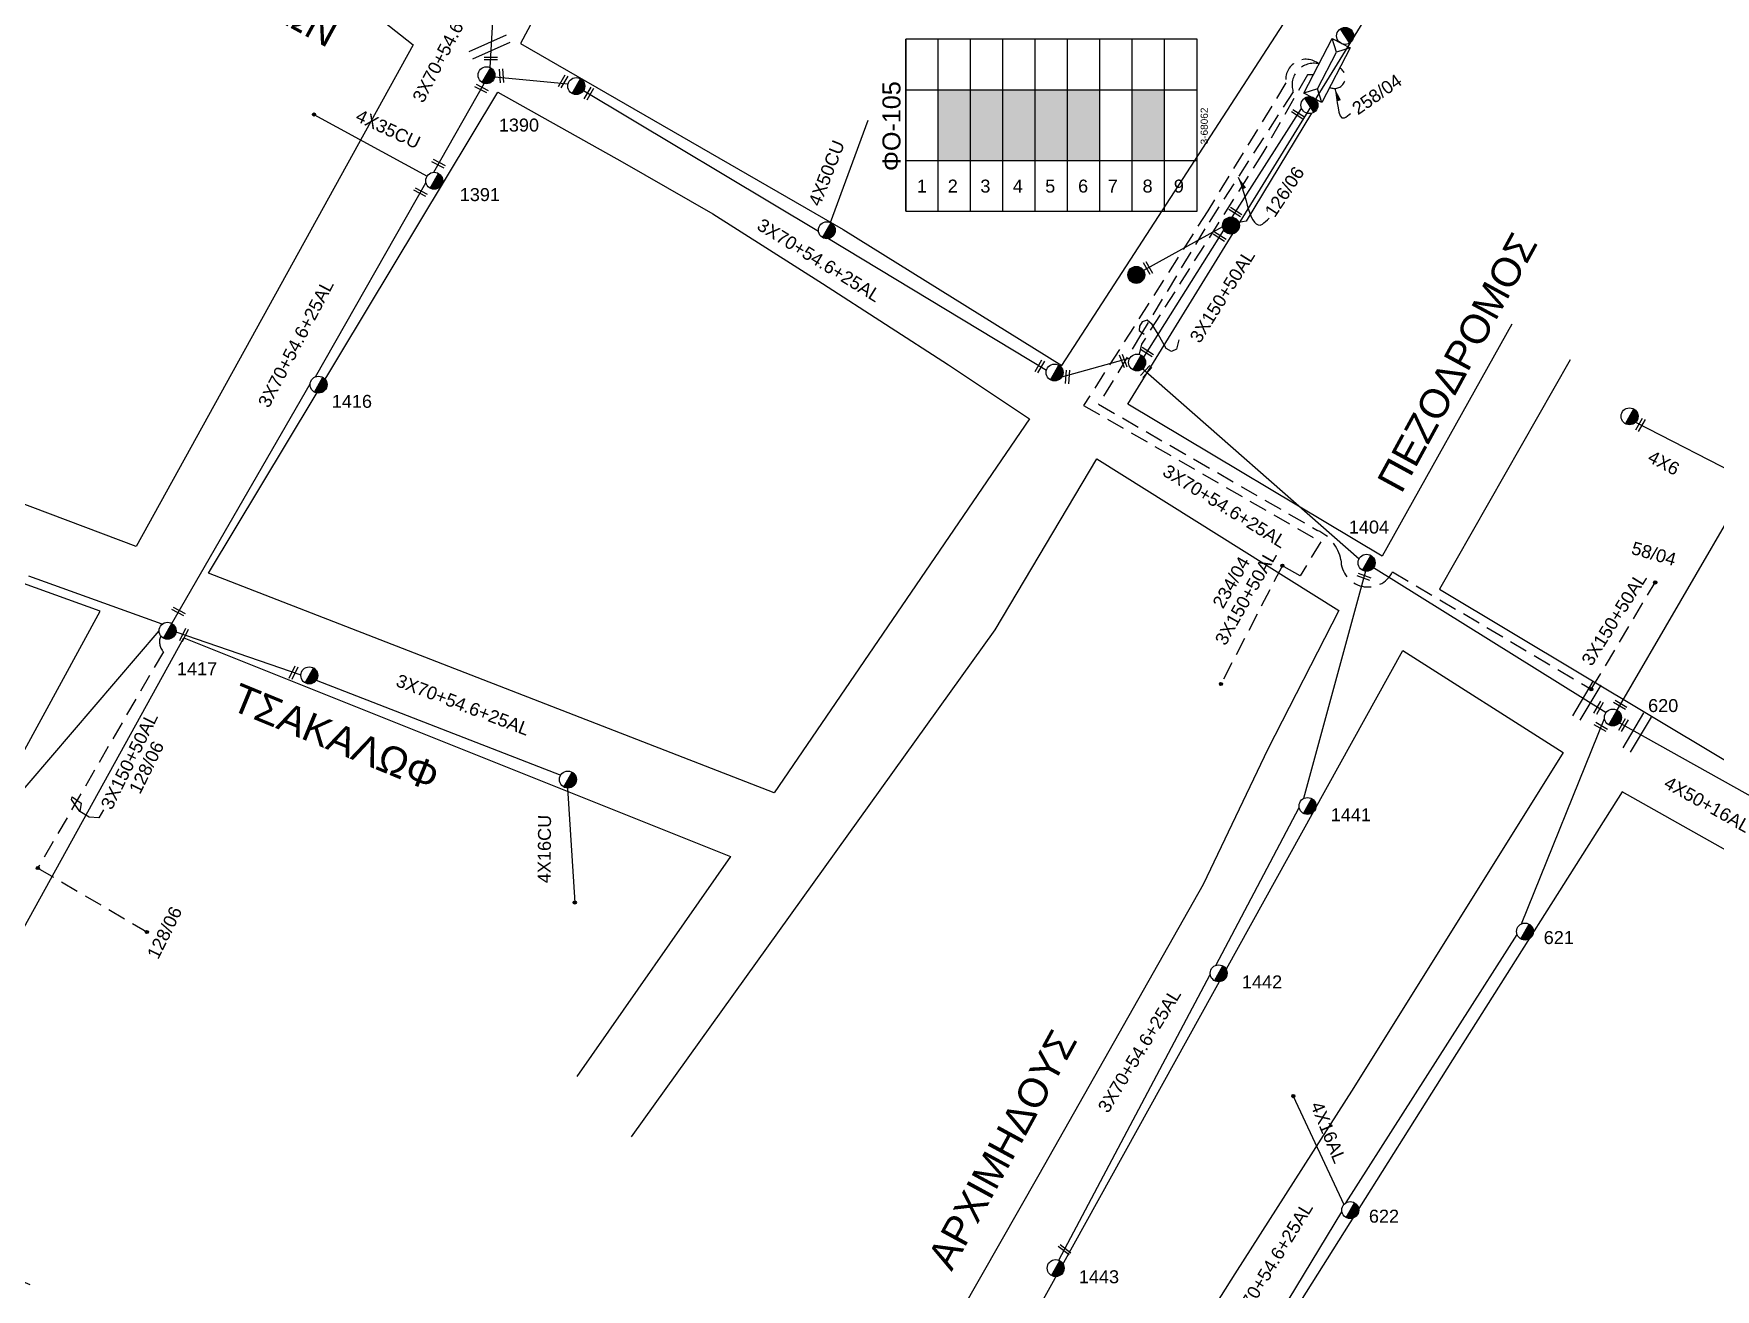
# Model space of a CAD drawing. Header units: millimetres. Extents: x 1113 to 5794, y 757 to 3537.
# Drawn here: x 2133.1 to 2366.9, y 1122.8 to 1297.4 of the extents above; entities that cross this region are included whole.
import ezdxf
from ezdxf.enums import TextEntityAlignment as Align

# ---------------------------------------------------------------- set-up
doc = ezdxf.new("R2010")
doc.units = ezdxf.units.MM
doc.linetypes.add('DASHED', pattern=[19.05, 12.7, -6.35])
for name, color, linetype in [('Άγνωστα', 7, 'Continuous'), ('Ασφαλειοκιβώτια Χ.Τ 9 αναχωρήσεων', 7, 'Continuous'), ('Γυμνά εναέρια ΧΤ (3Φ)   4x35CU', 7, 'Continuous'), ('Γυμνά εναέρια ΧΤ (3Φ)   4x50CU', 7, 'Continuous'), ('Γυμνά εναέρια ΧΤ και ΦΟΠ (3Φ)   4x50+16AL', 7, 'Continuous'), ('Εναέρια παροχή ΧΤ 4x16', 7, 'SYN_LINE'), ('Επιγραφές - Σχήματα', 7, 'Continuous'), ('Καλώδια ΧΤ   3x150+50AL', 7, 'DASHED'), ('Μηχανική τομή', 7, 'Continuous'), ('Στύλος Ξύλινος', 7, 'Continuous'), ('Στύλος Ξύλινος @ 1', 7, 'Continuous'), ('Στύλος ΦΜ', 7, 'Continuous'), ('Στύλος ΦΜ @ 1', 7, 'Continuous'), ('Συνδέσεις', 7, 'Continuous'), ('Συνεστραμμένα ΧΤ   3x70+54.6+25 AL', 7, 'SYN_LINE'), ('Τομή', 7, 'Continuous'), ('Υποσταθμός εναέριος 2 στύλων', 7, 'Continuous'), ('Υποσταθμός πόλεως', 7, 'Continuous'), ('Υπόβαθρο ΔΕΗ', 7, 'Continuous'), ('Υπόγεια καλώδια Παροχών ΧΤ   4x16CU', 7, 'DASHED')]:
    doc.layers.add(name, color=color, linetype=linetype)
doc.styles.get("Standard").update_dxf_attribs({"font": 'arial.ttf'})
doc.linetypes.add('SYN_LINE', pattern='A,0.5,-0.0001,["/\\/\\/\\/",Standard,S=0.1,R=0,X=0,Y=-0.05],-0.25', length=0.7501)
doc.dimstyles.new('ISO-25', dxfattribs={"dimtxt": 2.5, "dimasz": 1.8, "dimexe": 1.25, "dimexo": 0.625, "dimtad": 1, "dimtxsty": 'Standard', "dimcen": 1.8, "dimadec": 0, "dimazin": 0, "dimtfac": 1, "dimtmove": 0, "dimatfit": 3, "dimfxl": 1.25, "dimarcsym": 0})

# ---------------------------------------------------------------- blocks, each defined once
blk = doc.blocks.new('ΥΠΑΡΧΩΝ ΤΣΙΜΕΝΤΕΝΙΟΣ ΣΤΥΛΟΣ')
at = {"layer": 'Στύλος ΦΜ'}
blk.add_hatch(color=7, dxfattribs=at).paths.add_polyline_path([(-1.29, -2.28, 0.574793), (2.62, 0, 0.268822), (1.3, 2.27)])
at = {"layer": 'Στύλος ΦΜ', "color": 7}
blk.add_line((-1.29, -2.28), (1.3, 2.27), dxfattribs=at)
blk.add_circle((0, 0), 2.62, dxfattribs=at)
at = {"layer": 'Στύλος ΦΜ', "flags": 4}
for tag, p in [('ΑΡΙΘΜΟΣ', (-4.68, 8.05)), ('ΤΥΠΟΣ', (-4.91, 3.03))]:
    blk.add_attdef(tag, p, '', height=4, dxfattribs=at)
blk = doc.blocks.new('ΥΠΑΡΧΩΝ ΞΥΛΙΝΟΣ ΣΤΥΛΟΣ')
at = {"layer": 'Στύλος Ξύλινος'}
h = blk.add_hatch(color=7, dxfattribs=at)
h.paths.add_polyline_path([(-2.62, 0, 0.270008), (-1.29, -2.28), (1.3, 2.27, 0.576266)])
h.paths.add_polyline_path([(-1.29, -2.28, 0.574793), (2.62, 0, 0.268822), (1.3, 2.27)])
at = {"layer": 'Στύλος Ξύλινος', "color": 7}
blk.add_line((-1.29, -2.28), (1.3, 2.27), dxfattribs=at)
blk.add_circle((0, 0), 2.62, dxfattribs=at)
at = {"layer": 'Στύλος Ξύλινος', "flags": 4}
for tag, p in [('ΑΡΙΘΜΟΣ', (-4.91, 8.6)), ('ΤΥΠΟΣ', (-4.85, 3.39))]:
    blk.add_attdef(tag, p, '', height=4, dxfattribs=at)
blk = doc.blocks.new('ΥΠΟΣΤΑΘΜΟΣ ΕΝΑΕΡΙΟΣ ΕΠΙ 2 ΣΤΥΛΩΝ')
at = {"layer": 'Υποσταθμός εναέριος 2 στύλων', "linetype": 'Continuous'}
for points in [[(-11.97, -2.11, 0.574793), (-8.45, -0.07, 0.268822), (-9.64, 1.98)], [(9.68, -2.15, 0.574793), (13.19, -0.1, 0.268822), (12.01, 1.95)]]:
    blk.add_hatch(color=256, dxfattribs=at).paths.add_polyline_path(points)
for p, q in [((-11.97, -2.11), (-9.64, 1.98)), ((9.68, -2.15), (12.01, 1.95))]:
    blk.add_line(p, q, dxfattribs=at)
for centre in [(-10.81, -0.07), (10.84, -0.1)]:
    blk.add_circle(centre, 2.36, dxfattribs=at)
at = {"layer": 'Υποσταθμός πόλεως', "linetype": 'Continuous', "ltscale": 40}
blk.add_lwpolyline([(-8.57, 2.82), (8.57, 2.82), (8.57, -2.82), (-8.57, -2.82)], close=True, dxfattribs=at)
for points in [[(-5.75, 0), (-8.57, 2.82)], [(-8.57, -2.82), (-5.75, 0)], [(-5.75, 0), (5.75, 0)], [(5.75, 0), (8.57, 2.82)], [(8.57, -2.82), (5.75, 0)]]:
    blk.add_lwpolyline(points, dxfattribs=at)
at = {"layer": 'Υποσταθμός εναέριος 2 στύλων', "ltscale": 40, "flags": 1}
for tag, p in [('ΜΕΤΑΣΧΗΜΑΤΙΣΜΟΣ', (14.09, 2.51)), ('ΙΣΧΥΣ', (14.07, -0.28)), ('ΑΡΙΘΜΟΣ', (14.19, -3))]:
    blk.add_attdef(tag, p, '', height=1.8, dxfattribs=at)
blk = doc.blocks.new('ΑΣΦΑΛΕΙΟΚΙΒΩΤΙΟ ΥΠΟΣΤΑΘΜΟΥ 9 ΑΝΑΧΩΡΗΣΕΩΝ')
at = {"layer": 'Ασφαλειοκιβώτια Χ.Τ 9 αναχωρήσεων', "ltscale": 40}
for p, q in [((-23.8, 40.36), (24.02, 40.36)), ((-9.72, 40.36), (-9.72, -40.64)), ((9.94, 40.36), (9.94, -40.64)), ((-23.8, 31.36), (24.02, 31.36)), ((-23.8, 22.36), (24.02, 22.36)), ((-23.8, 13.36), (24.02, 13.36)), ((-23.8, 4.36), (24.02, 4.36)), ((-23.8, -4.64), (24.02, -4.64)), ((-23.8, -13.64), (24.02, -13.64)), ((-23.8, -22.64), (24.02, -22.64)), ((-23.8, -31.64), (24.02, -31.64))]:
    blk.add_line(p, q, dxfattribs=at)
at = {"layer": 'Ασφαλειοκιβώτια Χ.Τ 9 αναχωρήσεων'}
blk.add_lwpolyline([(-23.8, -40.64), (24.02, -40.64), (24.02, 40.36), (-23.8, 40.36)], close=True, dxfattribs=at)
for s, p in [('1', (-18.61, 37.24)), ('2', (-18.61, 28.67)), ('3', (-18.61, 19.6)), ('4', (-18.61, 10.58)), ('5', (-18.61, 1.57)), ('6', (-18.61, -7.57)), ('7', (-18.61, -15.81)), ('8', (-18.61, -25.5)), ('9', (-18.61, -34.19))]:
    blk.add_text(s, height=3.6, rotation=270, dxfattribs=at).set_placement(p)
at = {"layer": 'Ασφαλειοκιβώτια Χ.Τ 9 αναχωρήσεων', "ltscale": 40}
for tag, height, p in [('ΟΝΟΜΑ', 5, (-0.16, 44.31)), ('ΚΕΙΜΕΝΟ 1', 2, (17.06, 35.59)), ('ΚΕΙΜΕΝΟ 2', 2, (17.06, 26.88)), ('ΚΕΙΜΕΝΟ 3', 2, (17.06, 17.69)), ('ΚΕΙΜΕΝΟ 4', 2, (17.06, 8.71)), ('ΚΕΙΜΕΝΟ 5', 2, (17.06, -0.13)), ('ΚΕΙΜΕΝΟ 6', 2, (17.06, -9.05)), ('ΚΕΙΜΕΝΟ 7', 2, (17.06, -18.13)), ('ΚΕΙΜΕΝΟ 8', 2, (17.06, -26.85)), ('ΚΕΙΜΕΝΟ 9', 2, (17.06, -35.99)), ('ΣΧ', 2, (-0.1, -42.64))]:
    blk.add_attdef(tag, text='', height=height, dxfattribs=at).set_placement(p, align=Align.MIDDLE_CENTER)
blk = doc.blocks.new('ΜΗΧΑΝΙΚΗ ΤΟΜΗ')
at = {"layer": 'Μηχανική τομή', "ltscale": 40}
for p, q in [((-1.89, 0.78), (1.89, 0.78)), ((1.89, 0), (-1.89, 0))]:
    blk.add_line(p, q, dxfattribs=at)
blk = doc.blocks.new('ΤΟΜΗ')
at = {"layer": 'Τομή', "ltscale": 40}
for p, q in [((-5.68, 0), (5.68, 0)), ((5.68, -2.33), (-5.68, -2.33))]:
    blk.add_line(p, q, dxfattribs=at)
blk = doc.blocks.new('_ΣΥΝΔΕΣΗ')
at = {"layer": 'Συνδέσεις', "linetype": 'SYN_LINE', "ltscale": 40}
blk.add_hatch(color=256, dxfattribs=at).paths.add_polyline_path([(0.5, -0.01, 1), (-0.5, -0.01, 1)])
at = {"layer": 'Συνδέσεις'}
blk.add_circle((0, -0.01), 0.5, dxfattribs=at)

msp = doc.modelspace()

# ---------------------------------------------------------------- hatches: boundary and pattern name
at = {"layer": 'Ασφαλειοκιβώτια Χ.Τ 9 αναχωρήσεων', "lineweight": -3}
for color, points in [(85, [(2263.3, 1289.57), (2258.8, 1289.57), (2258.8, 1279.74), (2263.3, 1279.74)]), (1, [(2267.8, 1289.57), (2263.3, 1289.57), (2263.3, 1279.74), (2267.8, 1279.74)]), (6, [(2272.3, 1289.57), (2267.8, 1289.57), (2267.8, 1279.74), (2272.3, 1279.74)]), (2, [(2276.8, 1289.57), (2272.3, 1289.57), (2272.3, 1279.74), (2276.8, 1279.74)]), (27, [(2281.3, 1289.57), (2276.8, 1289.57), (2276.8, 1279.74), (2281.3, 1279.74)]), (5, [(2290.3, 1289.57), (2285.8, 1289.57), (2285.8, 1279.74), (2290.3, 1279.74)])]:
    msp.add_hatch(color=color, dxfattribs=at).paths.add_polyline_path(points)

# ---------------------------------------------------------------- linework, layer by layer
at = {"layer": 'Άγνωστα', "color": 27, "linetype": 'SYN_LINE', "lineweight": -3, "ltscale": 20}
for points in [[(2355.75, 1243.36), (2371.07, 1235.5)], [(2207.28, 1192.52), (2208.3, 1176.61)]]:
    msp.add_lwpolyline(points, dxfattribs=at)
at = {"layer": 'Άγνωστα', "lineweight": -3}
msp.add_lwpolyline([(2251.29, 1081.46), (2323.39, 1211.63), (2345.68, 1197.45), (2316.58, 1150.88), (2300.04, 1124.99), (2255.97, 1055.12)], dxfattribs=at)
at = {"layer": 'Άγνωστα', "color": 2, "linetype": 'DASHED', "lineweight": -3, "ltscale": 0.2}
msp.add_arc((2313.91, 1291.28), 1.51, 243.5679, 61.9347, dxfattribs=at)
at = {"layer": 'Γυμνά εναέρια ΧΤ (3Φ)   4x35CU', "color": 27, "linetype": 'SYN_LINE', "lineweight": -3, "ltscale": 20}
msp.add_lwpolyline([(2172.05, 1286.15), (2187.79, 1277.59)], dxfattribs=at)
at = {"layer": 'Γυμνά εναέρια ΧΤ (3Φ)   4x50CU', "color": 27, "linetype": 'SYN_LINE', "lineweight": -3, "ltscale": 20}
msp.add_lwpolyline([(2243.84, 1271.12), (2249.07, 1285.38)], dxfattribs=at)
at = {"layer": 'Γυμνά εναέρια ΧΤ και ΦΟΠ (3Φ)   4x50+16AL', "color": 133, "lineweight": -3}
msp.add_lwpolyline([(2353.53, 1201.59), (2385.22, 1183.88)], dxfattribs=at)
at = {"layer": 'Εναέρια παροχή ΧΤ 4x16', "color": 27, "lineweight": -3, "ltscale": 20}
msp.add_lwpolyline([(2308.18, 1149.7), (2315.2, 1134.61)], dxfattribs=at)
at = {"layer": 'Επιγραφές - Σχήματα', "lineweight": -3}
for points in [[(2292.25, 1254.81), (2291.95, 1253.52), (2291.25, 1253.2), (2290.51, 1253.6), (2289.4, 1255.62), (2288.55, 1256.94), (2287.85, 1257.54), (2287.15, 1257.31), (2286.81, 1256.72), (2286.75, 1256.11), (2287.46, 1255.59)], [(2142.8, 1189.49), (2142.13, 1188.36), (2140.79, 1188.48), (2139.48, 1189.27), (2138.33, 1190.94), (2138.43, 1191.3), (2139.67, 1190.4), (2139.48, 1189.27)]]:
    msp.add_lwpolyline(points, dxfattribs=at)
at = {"layer": 'Καλώδια ΧΤ   3x150+50AL', "color": 5, "lineweight": -3, "ltscale": 0.2}
msp.add_lwpolyline([(2311.74, 1293.18, 0.690229), (2307.16, 1290.56), (2296.29, 1272.75), (2279.04, 1245.69), (2312.01, 1226.72), (2309.14, 1222.02), (2306.66, 1223.43), (2298.13, 1206.99)], format="xyb", dxfattribs=at)
at = {"layer": 'Καλώδια ΧΤ   3x150+50AL', "color": 6, "lineweight": -3, "ltscale": 0.2}
msp.add_lwpolyline([(2311.74, 1293.18, 0.58282), (2308.15, 1289.32), (2295.89, 1270.25), (2287.08, 1255.68), (2281.12, 1245.87), (2311.55, 1228.33, -0.24552), (2314.8, 1224.23, 0.79125), (2321.98, 1222.57), (2349.61, 1206.25), (2358.49, 1221.1)], format="xyb", dxfattribs=at)
at = {"layer": 'Καλώδια ΧΤ   3x150+50AL', "color": 27, "lineweight": -3, "ltscale": 0.2}
msp.add_lwpolyline([(2310.97, 1291.67), (2310.14, 1291.67), (2303.95, 1280.81), (2287.09, 1254.24), (2286.75, 1252.82)], dxfattribs=at)
msp.add_lwpolyline([(2150.75, 1213.67, 0.296179), (2151.11, 1211.46), (2133.66, 1181.4), (2148.83, 1172.51)], format="xyb", dxfattribs=at)
at = {"layer": 'Συνεστραμμένα ΧΤ   3x70+54.6+25 AL', "color": 173, "lineweight": -3, "ltscale": 20}
msp.add_lwpolyline([(2196.54, 1292.67), (2197.8, 1314.4)], dxfattribs=at)
at = {"layer": 'Συνεστραμμένα ΧΤ   3x70+54.6+25 AL', "color": 27, "lineweight": -3, "ltscale": 10}
for points in [[(2188.69, 1278.11), (2195.72, 1290.47)], [(2197.18, 1291.37), (2207.37, 1290.43), (2207.37, 1290.43)], [(2276.01, 1249.66), (2276.01, 1249.66), (2285.5, 1252.34)]]:
    msp.add_lwpolyline(points, dxfattribs=at)
at = {"layer": 'Συνεστραμμένα ΧΤ   3x70+54.6+25 AL', "color": 27, "lineweight": -3, "ltscale": 20}
for points in [[(2209.51, 1289.49), (2242.17, 1269.91)], [(2172.24, 1249.68), (2187.61, 1276.67)], [(2243.58, 1268.9), (2273.88, 1250.59)], [(2152.27, 1215.4), (2171.51, 1248.72), (2171.51, 1248.72)], [(2353.19, 1203.35), (2370.92, 1233.74)], [(2152.85, 1214.21), (2170.22, 1208.23)], [(2172.36, 1207.5), (2206.35, 1194.32)], [(2339.9, 1173.64), (2351.44, 1202.17)], [(2315.53, 1134.88), (2339.28, 1172.17)], [(2299.07, 1107.43), (2314.94, 1133.61)]]:
    msp.add_lwpolyline(points, dxfattribs=at)
at = {"layer": 'Συνεστραμμένα ΧΤ   3x70+54.6+25 AL', "color": 85, "lineweight": -3, "ltscale": 20}
for points in [[(2299.68, 1271.88), (2309.34, 1286.97)], [(2287.4, 1252.4), (2298.52, 1270.09)], [(2287.27, 1250.81), (2317.33, 1224.39)], [(2318.2, 1222.68), (2309.6, 1191.06)], [(2319.34, 1223.18), (2351.66, 1203.03)], [(2297.41, 1167.87), (2309, 1189.8)], [(2275.57, 1126.88), (2296.64, 1166.6)]]:
    msp.add_lwpolyline(points, dxfattribs=at)
at = {"layer": 'Συνεστραμμένα ΧΤ   3x70+54.6+25 AL', "color": 2, "lineweight": -3, "ltscale": 20}
for points in [[(2310.71, 1286.31), (2301.62, 1271.31), (2301.62, 1271.31), (2300.62, 1271.12)], [(2298.35, 1270.52), (2287.37, 1264.46)]]:
    msp.add_lwpolyline(points, dxfattribs=at)
at = {"layer": 'Συνεστραμμένα ΧΤ   3x70+54.6+25 AL', "color": 5, "lineweight": -3, "ltscale": 20}
for points in [[(2150.96, 1215.3), (2132.39, 1221.97)], [(2129.45, 1189.74), (2150.51, 1214.35)]]:
    msp.add_lwpolyline(points, dxfattribs=at)
at = {"layer": 'Υπόβαθρο ΔΕΗ', "lineweight": -3}
msp.add_lwpolyline([(2338.54, 1256.99), (2320.55, 1224.77), (2285.18, 1245.89), (2320.71, 1303.61), (2331.83, 1324.88), (2348.93, 1358.03), (2369.49, 1398.68, -0.528302), (2371.22, 1398.91), (2392.03, 1381.97), (2409.6, 1365.91), (2429.11, 1346.36), (2443.43, 1331.39), (2464.51, 1306.63), (2486.26, 1282.59), (2428.24, 1227.16)], format="xyb", dxfattribs=at)
for points in [[(2281.94, 1372.75), (2275.76, 1374.52), (2250.58, 1389.03), (2200.77, 1296.03), (2245.62, 1270.15), (2276, 1251.27), (2307.91, 1300.48), (2270.78, 1315.66)], [(2132.6, 1123.47), (2109.65, 1133.21), (2099.01, 1137.62), (2099.01, 1137.62), (2066.41, 1151.26), (2040.08, 1162.48), (2076.55, 1240.83), (2081.72, 1250.86), (2125.44, 1343.45), (2125.44, 1343.45), (2185.84, 1295.83), (2185.84, 1295.83), (2147.34, 1226.07), (2081.72, 1250.86)], [(2236, 1191.84), (2157.38, 1222.39), (2197.59, 1289.25), (2214.91, 1279.55), (2227.49, 1272.33), (2242.73, 1262.64), (2260.25, 1251.33), (2271.53, 1243.82), (2236, 1191.84)], [(2346.65, 1252.05), (2328.49, 1220.18), (2387.46, 1184.84), (2387.46, 1184.84), (2407.33, 1120.83), (2421.6, 1074.2), (2435.06, 1031.02), (2438.74, 1018.91), (2447.38, 997.05), (2472.5, 1005.38), (2516.08, 1021.18)], [(2099.01, 1137.62), (2142.34, 1217.1), (2076.55, 1240.83)], [(2216.17, 1144.02), (2266.76, 1214.5), (2280.87, 1238.27), (2314.49, 1217.19), (2304.65, 1197.9), (2295.66, 1179.1), (2272.8, 1138.76), (2240.39, 1081.84)], [(2109.65, 1133.21), (2109.65, 1133.21), (2153.94, 1213.38), (2229.94, 1182.99), (2208.6, 1152.42)], [(2399.04, 1115.16), (2389.19, 1147.45), (2380.48, 1177.03), (2380.48, 1177.03), (2353.92, 1192), (2330.3, 1154.74), (2264.77, 1050.72)]]:
    msp.add_lwpolyline(points, dxfattribs=at)

# ---------------------------------------------------------------- block references
at = {"layer": 'Ασφαλειοκιβώτια Χ.Τ 9 αναχωρήσεων', "lineweight": -3, "xscale": 0.5, "yscale": 0.5, "zscale": 0.5, "rotation": 90}
msp.add_blockref('ΑΣΦΑΛΕΙΟΚΙΒΩΤΙΟ ΥΠΟΣΤΑΘΜΟΥ 9 ΑΝΑΧΩΡΗΣΕΩΝ', (2274.48, 1284.6), dxfattribs=at).add_auto_attribs({'ΟΝΟΜΑ': 'ΦΟ-105', 'ΣΧ': '3-68062'})
at = {"layer": 'Μηχανική τομή', "lineweight": -3}
for p, xscale, yscale, zscale, rotation in [((2196.63, 1294.13), 0.4999999999996248, 0.4999999999996248, 0.4999999999996248, 180.3254433775503), ((2198.31, 1291.54), 0.499999999999542, 0.499999999999542, 0.499999999999542, 94.08721316094727), ((2206.85, 1290.65), 0.4999999999995954, 0.4999999999995954, 0.4999999999995954, 59.89018481759459), ((2195.41, 1289.92), 0.4999999999996481, 0.4999999999996481, 0.4999999999996481, 152.3757078356229), ((2210.44, 1288.94), 0.4999999999995954, 0.4999999999995954, 0.4999999999995954, 59.89018481759459), ((2308.71, 1285.99), 0.5000000000001924, 0.5000000000001924, 0.5000000000001924, 327.2559332064534), ((2189.47, 1279.48), 0.4999999999996481, 0.4999999999996481, 0.4999999999996481, 152.3757078356229), ((2186.96, 1275.52), 0.4999999999996481, 0.4999999999996481, 0.4999999999996481, 152.3757078356229), ((2300.03, 1272.44), 0.5000000000001924, 0.5000000000001924, 0.5000000000001924, 327.2559332064534), ((2297.83, 1269), 0.5000000000001924, 0.5000000000001924, 0.5000000000001924, 327.2559332064534), ((2287.82, 1264.71), 0.5000000000001066, 0.5000000000001066, 0.5000000000001066, 299.3912311821314), ((2287.75, 1252.95), 0.5000000000001924, 0.5000000000001924, 0.5000000000001924, 327.2559332064534), ((2273.11, 1251.05), 0.4999999999995954, 0.4999999999995954, 0.4999999999995954, 59.89018481759459), ((2284.72, 1251.95), 0.4999999999996033, 0.4999999999996033, 0.4999999999996033, 111.2460749884564), ((2287.88, 1250.28), 0.5000000000002043, 0.5000000000002043, 0.5000000000002043, 47.66860944745761), ((2287.88, 1250.28), 0.5000000000002043, 0.5000000000002043, 0.5000000000002043, 47.66860944745761), ((2276.99, 1249.65), 0.4999999999995999, 0.4999999999995999, 0.4999999999995999, 85.4874001177677), ((2356.61, 1242.92), 0.5000000000002087, 0.5000000000002087, 0.5000000000002087, 59.93434987661653), ((2317.93, 1221.69), 0.500000000000188, 0.500000000000188, 0.500000000000188, 339.0026759465204), ((2153.32, 1217.22), 0.4999999999996481, 0.4999999999996481, 0.4999999999996481, 152.3757078356229), ((2153.81, 1213.88), 0.4999999999997912, 0.4999999999997912, 0.4999999999997912, 243.8545950581912), ((2169.03, 1208.64), 0.4999999999997912, 0.4999999999997912, 0.4999999999997912, 243.8545950581912), ((2350.78, 1203.57), 0.5000000000002087, 0.5000000000002087, 0.5000000000002087, 59.93434987661653), ((2353.72, 1204.25), 0.5000000000001811, 0.5000000000001811, 0.5000000000001811, 149.8975582349995), ((2351.04, 1201.18), 0.5000000000001811, 0.5000000000001811, 0.5000000000001811, 149.8975582349995), ((2354.24, 1201.19), 0.5000000000002087, 0.5000000000002087, 0.5000000000002087, 59.93434987661653), ((2276.27, 1128.19), 0.5000000000000402, 0.5000000000000402, 0.5000000000000402, 322.6265307083374)]:
    msp.add_blockref('ΜΗΧΑΝΙΚΗ ΤΟΜΗ', p, dxfattribs=dict(at, xscale=xscale, yscale=yscale, zscale=zscale, rotation=rotation))
at = {"layer": 'Στύλος Ξύλινος @ 1', "lineweight": -3, "ltscale": 40, "xscale": 0.4499999999998181, "yscale": 0.4499999999998181, "zscale": 0.4499999999998181}
for p in [(2299.52, 1270.71), (2286.36, 1263.85)]:
    msp.add_blockref('ΥΠΑΡΧΩΝ ΞΥΛΙΝΟΣ ΣΤΥΛΟΣ', p, dxfattribs=at)
at = {"layer": 'Στύλος ΦΜ @ 1', "lineweight": -3, "ltscale": 40}
ref = msp.add_blockref('ΥΠΑΡΧΩΝ ΤΣΙΜΕΝΤΕΝΙΟΣ ΣΤΥΛΟΣ', (2196.03, 1291.61), dxfattribs=dict(at, xscale=0.4499999999998181, yscale=0.4499999999998181, zscale=0.4499999999998181))
ref.add_attrib('ΤΥΠΟΣ', '1390', (2197.74, 1283.78), dxfattribs={"layer": 'Στύλος ΦΜ', "height": 1.8, "flags": 4})
at = {"layer": 'Στύλος ΦΜ @ 1', "lineweight": -3, "ltscale": 40, "xscale": 0.4499999999998181, "yscale": 0.4499999999998181, "zscale": 0.4499999999998181}
for p in [(2208.5, 1290.1), (2243.34, 1270.05), (2275, 1250.28), (2286.47, 1251.67), (2354.92, 1244.19), (2171.4, 1208.18), (2207.35, 1193.7)]:
    msp.add_blockref('ΥΠΑΡΧΩΝ ΤΣΙΜΕΝΤΕΝΙΟΣ ΣΤΥΛΟΣ', p, dxfattribs=at)
at = {"layer": 'Στύλος ΦΜ @ 1', "lineweight": -3, "ltscale": 40}
ref = msp.add_blockref('ΥΠΑΡΧΩΝ ΤΣΙΜΕΝΤΕΝΙΟΣ ΣΤΥΛΟΣ', (2188.76, 1276.93), dxfattribs=dict(at, xscale=0.4499999999998181, yscale=0.4499999999998181, zscale=0.4499999999998181))
ref.add_attrib('ΤΥΠΟΣ', '1391', (2192.31, 1274.11), dxfattribs={"layer": 'Στύλος ΦΜ', "height": 1.8, "flags": 4})
ref = msp.add_blockref('ΥΠΑΡΧΩΝ ΤΣΙΜΕΝΤΕΝΙΟΣ ΣΤΥΛΟΣ', (2172.68, 1248.59), dxfattribs=dict(at, xscale=0.4499999999998181, yscale=0.4499999999998181, zscale=0.4499999999998181))
ref.add_attrib('ΤΥΠΟΣ', '1416', (2174.52, 1245.37), dxfattribs={"layer": 'Στύλος ΦΜ', "height": 1.8, "flags": 4})
ref = msp.add_blockref('ΥΠΑΡΧΩΝ ΤΣΙΜΕΝΤΕΝΙΟΣ ΣΤΥΛΟΣ', (2318.37, 1223.84), dxfattribs=dict(at, xscale=0.4499999999998181, yscale=0.4499999999998181, zscale=0.4499999999998181))
ref.add_attrib('ΤΥΠΟΣ', '1404', (2315.9, 1227.9), dxfattribs={"layer": 'Στύλος ΦΜ', "height": 1.8, "flags": 4})
ref = msp.add_blockref('ΥΠΑΡΧΩΝ ΤΣΙΜΕΝΤΕΝΙΟΣ ΣΤΥΛΟΣ', (2151.69, 1214.38), dxfattribs=dict(at, xscale=0.4499999999998181, yscale=0.4499999999998181, zscale=0.4499999999998181))
ref.add_attrib('ΤΥΠΟΣ', '1417', (2153, 1208.2), dxfattribs={"layer": 'Στύλος ΦΜ', "height": 1.8, "flags": 4})
ref = msp.add_blockref('ΥΠΑΡΧΩΝ ΤΣΙΜΕΝΤΕΝΙΟΣ ΣΤΥΛΟΣ', (2352.61, 1202.32), dxfattribs=dict(at, xscale=0.4499999999998181, yscale=0.4499999999998181, zscale=0.4499999999998181))
ref.add_attrib('ΤΥΠΟΣ', '620', (2357.5, 1203.08), dxfattribs={"layer": 'Στύλος ΦΜ', "height": 1.8, "flags": 4})
ref = msp.add_blockref('ΥΠΑΡΧΩΝ ΤΣΙΜΕΝΤΕΝΙΟΣ ΣΤΥΛΟΣ', (2310.16, 1190.02), dxfattribs=dict(at, xscale=0.4499999999998181, yscale=0.4499999999998181, zscale=0.4499999999998181))
ref.add_attrib('ΤΥΠΟΣ', '1441', (2313.39, 1187.91), dxfattribs={"layer": 'Στύλος ΦΜ', "height": 1.8, "flags": 4})
ref = msp.add_blockref('ΥΠΑΡΧΩΝ ΤΣΙΜΕΝΤΕΝΙΟΣ ΣΤΥΛΟΣ', (2340.39, 1172.57), dxfattribs=dict(at, xscale=0.4499999999998181, yscale=0.4499999999998181, zscale=0.4499999999998181))
ref.add_attrib('ΤΥΠΟΣ', '621', (2342.99, 1170.83), dxfattribs={"layer": 'Στύλος ΦΜ', "height": 1.8, "flags": 4})
ref = msp.add_blockref('ΥΠΑΡΧΩΝ ΤΣΙΜΕΝΤΕΝΙΟΣ ΣΤΥΛΟΣ', (2297.81, 1166.76), dxfattribs=dict(at, xscale=0.4499999999998181, yscale=0.4499999999998181, zscale=0.4499999999998181))
ref.add_attrib('ΤΥΠΟΣ', '1442', (2301.04, 1164.66), dxfattribs={"layer": 'Στύλος ΦΜ', "height": 1.8, "flags": 4})
ref = msp.add_blockref('ΥΠΑΡΧΩΝ ΤΣΙΜΕΝΤΕΝΙΟΣ ΣΤΥΛΟΣ', (2316.09, 1133.84), dxfattribs=dict(at, xscale=0.4499999999998181, yscale=0.4499999999998181, zscale=0.4499999999998181))
ref.add_attrib('ΤΥΠΟΣ', '622', (2318.69, 1132.1), dxfattribs={"layer": 'Στύλος ΦΜ', "height": 1.8, "flags": 4})
ref = msp.add_blockref('ΥΠΑΡΧΩΝ ΤΣΙΜΕΝΤΕΝΙΟΣ ΣΤΥΛΟΣ', (2275.15, 1125.79), dxfattribs=dict(at, xscale=0.4499999999998181, yscale=0.4499999999998181, zscale=0.4499999999998181))
ref.add_attrib('ΤΥΠΟΣ', '1443', (2278.37, 1123.68), dxfattribs={"layer": 'Στύλος ΦΜ', "height": 1.8, "flags": 4})
at = {"layer": 'Συνδέσεις', "lineweight": -3, "xscale": 0.4499999999998181, "yscale": 0.4499999999998181, "zscale": 0.4499999999998181}
for p in [(2172.05, 1286.15), (2306.66, 1223.43), (2358.49, 1221.1), (2298.13, 1206.99), (2349.61, 1206.25), (2133.66, 1181.4), (2208.3, 1176.61), (2148.83, 1172.51), (2308.18, 1149.7)]:
    msp.add_blockref('_ΣΥΝΔΕΣΗ', p, dxfattribs=at)
at = {"layer": 'Τομή', "lineweight": -3}
for p, xscale, yscale, zscale, rotation in [((2196.68, 1295.01), 0.4999999999996577, 0.4999999999996577, 0.4999999999996577, 204.0137432780478), ((2196.68, 1295.01), 0.4999999999996577, 0.4999999999996577, 0.4999999999996577, 204.0137432780478), ((2349.48, 1204.38), 0.500000000000038, 0.500000000000038, 0.500000000000038, 239.3126170755141), ((2356.48, 1199.94), 0.500000000000038, 0.500000000000038, 0.500000000000038, 239.3126170755141)]:
    msp.add_blockref('ΤΟΜΗ', p, dxfattribs=dict(at, xscale=xscale, yscale=yscale, zscale=zscale, rotation=rotation))
at = {"layer": 'Υποσταθμός εναέριος 2 στύλων', "lineweight": -3, "xscale": 0.4999999999999867, "yscale": 0.4999999999999867, "zscale": 0.4999999999999867, "rotation": 62.75130654608367}
msp.add_blockref('ΥΠΟΣΤΑΘΜΟΣ ΕΝΑΕΡΙΟΣ ΕΠΙ 2 ΣΤΥΛΩΝ', (2312.86, 1292.27), dxfattribs=at)

# ---------------------------------------------------------------- texts
at = {"layer": 'Γυμνά εναέρια ΧΤ (3Φ)   4x35CU', "color": 7, "lineweight": -3, "insert": (2178.45, 1286.96), "char_height": 1.8, "width": 168.3718, "attachment_point": 1, "rotation": 334.8513}
msp.add_mtext('4X35CU', dxfattribs=at)
at = {"layer": 'Γυμνά εναέρια ΧΤ (3Φ)   4x50CU', "color": 7, "lineweight": -3, "insert": (2240.71, 1273.92), "char_height": 1.8, "width": 168.3718, "attachment_point": 1, "rotation": 68.4386}
msp.add_mtext('4X50CU', dxfattribs=at)
at = {"layer": 'Γυμνά εναέρια ΧΤ και ΦΟΠ (3Φ)   4x50+16AL', "color": 7, "lineweight": -3, "insert": (2360.42, 1194.25), "char_height": 1.8, "width": 168.3718, "attachment_point": 1, "rotation": 330.7393}
msp.add_mtext('4X50+16AL', dxfattribs=at)
at = {"layer": 'Εναέρια παροχή ΧΤ 4x16', "color": 7, "lineweight": -3, "insert": (2312.21, 1149.14), "char_height": 1.8, "width": 168.3718, "attachment_point": 1, "rotation": 292.1599}
msp.add_mtext('4X16AL', dxfattribs=at)
at = {"layer": 'Επιγραφές - Σχήματα', "color": 7, "lineweight": -3, "width": 168.3718, "attachment_point": 1}
for s, insert, char_height, rotation in [('ΔΕΛΦΩΝ', (2154.94, 1310.29), 4, 331.4005), ('258/04', (2316.13, 1287.48), 1.8, 35.0119), ('126/06', (2304.09, 1272.7), 1.8, 56.6976), ('ΠΕΖΟΔΡΟΜΟΣ', (2319.68, 1235.22), 4, 61.4005), ('4X6', (2358.12, 1239.56), 1.8, 332.3836), ('58/04', (2355.53, 1226.83), 1.8, 343.9695), ('234/04', (2296.85, 1218.22), 1.8, 60.2024), ('ΤΣΑΚΑΛΩΦ', (2161.77, 1207.2), 4, 337.6627), ('128/06', (2146.25, 1192.35), 1.8, 63.6647), ('128/06', (2148.76, 1169.37), 1.8, 63.6647), ('ΑΡΧΙΜΗΔΟΥΣ', (2257.17, 1127.14), 4, 61.4005)]:
    msp.add_mtext(s, dxfattribs=dict(at, insert=insert, char_height=char_height, rotation=rotation))
at = {"layer": 'Καλώδια ΧΤ   3x150+50AL', "color": 7, "lineweight": -3, "char_height": 1.8, "width": 168.3718, "attachment_point": 1}
for insert, rotation in [((2293.66, 1255.18), 57.9051), ((2297.18, 1213.09), 60.3837), ((2348.13, 1210.3), 57.9051), ((2142.32, 1190.16), 63.6137)]:
    msp.add_mtext('3X150+50AL', dxfattribs=dict(at, insert=insert, rotation=rotation))
at = {"layer": 'Συνεστραμμένα ΧΤ   3x70+54.6+25 AL', "color": 7, "lineweight": -3, "char_height": 1.8, "width": 168.3718, "attachment_point": 1}
for insert, rotation in [((2185.64, 1288.47), 62.3006), ((2234.42, 1271.81), 328.2309), ((2164.17, 1246.07), 62.3006), ((2290.8, 1237.61), 328.2309), ((2183.93, 1208.42), 339.1152), ((2299.23, 1118.47), 58.4888)]:
    msp.add_mtext('3X70+54.6+25AL', dxfattribs=dict(at, insert=insert, rotation=rotation))
at = {"layer": 'Συνεστραμμένα ΧΤ   3x70+54.6+25 AL', "lineweight": -3, "ltscale": 20, "insert": (2280.9, 1148.15), "char_height": 1.8, "width": 168.3718, "attachment_point": 1, "rotation": 58.4888}
msp.add_mtext('3X70+54.6+25AL', dxfattribs=at)
at = {"layer": 'Υπόγεια καλώδια Παροχών ΧΤ   4x16CU', "color": 7, "lineweight": -3, "insert": (2203.13, 1179.3), "char_height": 1.8, "width": 168.3718, "attachment_point": 1, "rotation": 89.5142}
msp.add_mtext('4X16CU', dxfattribs=at)

# ---------------------------------------------------------------- leaders
at = {"layer": 'Επιγραφές - Σχήματα', "lineweight": -3, "path_type": 1}
for points in [[(2313.96, 1289.77), (2315.28, 1285.69), (2316.15, 1286.29)], [(2300.52, 1277.45), (2303.88, 1270.91), (2304.81, 1271.72)]]:
    msp.add_leader(points, dimstyle='ISO-25', override={"dimgap": 0.625, "dimtad": 0}, dxfattribs=at)

doc.saveas('drawing.dxf')
